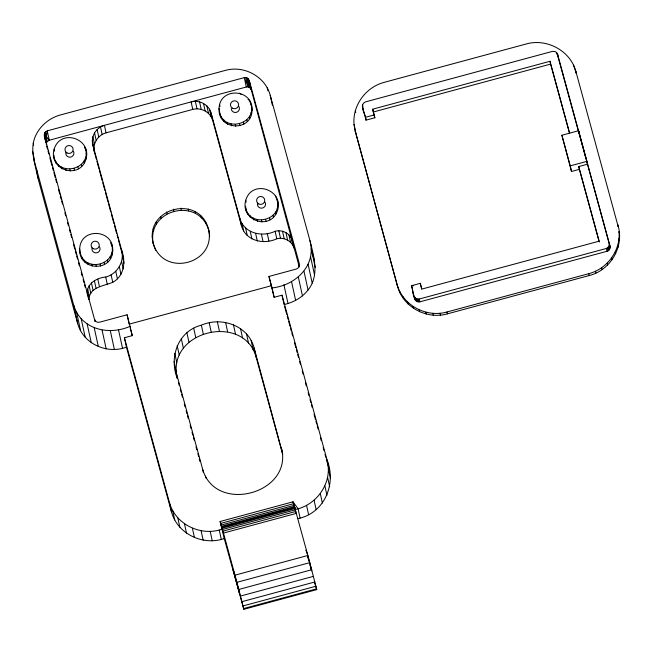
<?xml version="1.0" encoding="UTF-8"?>
<svg xmlns="http://www.w3.org/2000/svg" width="652" height="652" viewBox="0 0 652 652"><rect width="100%" height="100%" fill="white"/><g stroke="black" fill="none" stroke-linecap="round" stroke-linejoin="round"><path stroke-width="0.98" d="M46.382 144.434L46.422 136.586L47.229 130.856L244.247 77.629L245.828 77.539L248.176 78.615L249.227 80.392L299.431 264.101L298.689 267.532L296.538 268.991L268.958 276.448L274.133 297.304L282.014 295.177L326.986 459.75C336.709 483.882 324.509 513.32 297.874 518.65M354.069 124.45C352.259 105.445 365.911 87.066 384.232 82.339L526.074 44.018C546.637 38.036 570.516 50.677 575.936 71.647L618.186 226.611L617.778 224.736C624.779 245.959 610.761 270.23 589.237 275.535L447.386 313.856C426.832 319.83 402.952 307.198 397.524 286.228L355.283 131.256L354.069 124.45L355.69 133.13L355.283 131.256L397.524 286.228M397.117 284.353C402.545 305.323 426.424 317.956 446.979 311.982L588.829 273.661C607.151 268.934 620.802 250.555 618.992 231.542L619.4 233.416M45.558 141.37L44.336 135.746L46.382 143.065L47.115 141.696L49.275 140.229L47.229 130.856L44.743 132.723L44.336 135.746L94.54 319.456L96.015 321.542L97.409 322.243L99.52 322.218L127.107 314.769L132.291 335.633L124.41 337.76L126.447 347.133C107.132 354.533 82.983 343.824 77.637 323.335L37.889 177.898C35.216 164.108 29.258 149.267 35.673 135.567C40.326 125.624 49.324 118.134 59.854 115.111L225.347 70.4C243.889 65.127 265.225 76.414 270.221 95.265L309.961 240.71C313.971 256.668 319.61 275.641 308.062 290.001C302.137 297.638 293.408 302.463 284.06 304.557L282.014 295.177M174.108 361.314L177.36 378.592C168.852 357.41 177.915 331.086 201.362 325.185C221.46 316.269 248.339 325.592 254.117 347.923L282.74 453.996M176.154 370.686C174.345 328.575 244.981 315.03 256.163 357.304L282.56 453.882M274.133 297.304L272.096 287.931C295.535 285.437 316.717 265.568 309.961 240.71M295.91 513.222L295.087 509.473C317.165 505.357 333.278 481.73 326.986 459.75M87.572 295.405C85.094 284.655 96.341 277.719 105.705 277.051C117.099 274.093 124.801 261.631 121.622 250.148L92.861 144.899C90.546 136.553 96.154 127.482 104.434 125.331L106.072 132.829C97.792 134.98 92.185 144.051 94.499 152.397L92.861 144.899M88.974 299.309C89.528 286.847 103.961 286.057 112.755 282.316C124.353 276.073 125.885 261.444 121.622 250.148M569.587 132.975L549.995 61.288L372.683 109.194L374.867 117.751L366 120.147C366.294 115.078 358.201 105.274 365.405 101.916L552.57 51.345L555.659 51.712L557.55 54.108L609.327 243.563C610.492 246.236 610.492 250.401 607.045 251.273L419.88 301.835C411.991 302.479 413.727 290.637 411.404 285.731L420.271 283.343L421.836 289.08L599.147 241.175L578.756 166.545L587.623 164.149L578.642 130.718L561.894 135.241L571.486 171.484L579.367 169.357L578.756 166.545M413.303 285.82L411.404 285.731C413.417 289.635 412.276 300.099 419.269 299.023L606.425 248.453L608.911 246.586L609.327 243.563M54.116 149.267C48.142 169.854 79.723 180.294 86.007 159.08C91.981 138.485 60.4 128.053 54.116 149.267L54.523 151.142M54.092 157.491C59.471 177.393 91.084 168.925 85.616 148.974M79.691 249.064C80.155 227.092 113.945 228.942 112.723 250.645C112.258 272.618 78.468 270.767 79.691 249.064L80.652 255.054M80.245 253.18C85.616 273.082 117.23 264.606 111.761 244.663M155.746 250.278C135.82 207.263 206.651 189.382 209.618 236.652M153.619 245.266C144.679 209.985 198.64 195.543 208.787 230.368M219.039 108.672C219.504 86.7 253.294 88.542 252.063 110.253C251.599 132.226 217.809 130.376 219.039 108.672L219.447 110.547M219.585 112.78C224.964 132.682 256.578 124.214 251.11 104.263M245.755 200.237C239.781 220.832 271.362 231.264 277.646 210.05C283.62 189.463 252.031 179.023 245.755 200.237L246.163 202.112M245.731 208.469C251.11 228.371 282.723 219.895 277.255 199.952M44.271 134.198L46.382 143.065L45.395 131.9L46.422 136.586L49.275 140.229L246.285 87.001L248.396 86.985L248.176 78.615L251.273 89.764L249.797 87.686L248.396 86.985L249.227 80.392L251.273 89.764L299.187 266.627M106.072 132.829L192.764 109.406C201.012 107.107 210.441 112.095 212.707 120.457L241.468 225.714C245.454 240.865 263.864 244.997 276.774 238.779C283.995 236.766 292.243 241.126 294.223 248.453M374.867 117.751L373.294 112.005L550.606 64.1L549.995 61.288M366 120.147L365.389 117.327L374.248 114.931M192.764 109.406L191.126 101.908C199.373 99.601 208.811 104.589 211.069 112.959L239.83 218.208C243.815 233.359 262.226 237.499 275.136 231.281C282.357 229.26 290.605 233.62 292.585 240.947M571.486 171.484L570.264 165.861L587.012 161.329M270.996 285.82L129.153 324.15L127.107 314.769M33.806 159.137L73.546 304.582C80.392 329.415 108.705 335.902 130.245 326.253M220.107 521.51L221.819 527.517L221.753 527.061L294.647 507.37L309.814 562.635L316.742 589.62L243.848 609.31L224.239 538.544L220.107 521.51L293.001 501.82L298.045 508.674L300.091 518.047M220.629 523.426L293.53 503.735L294.72 507.818L290.825 508.87M221.093 525.088L293.987 505.39L294.867 508.658M221.46 526.376L294.362 506.677L294.843 508.544L293.001 501.82L294.826 508.511M294.606 507.509L221.713 527.199L222.193 529.163C201.02 536.71 175.176 524.469 169.381 502.333L124.41 337.76M221.753 527.061L294.761 507.68M225.706 526.466L233.481 524.363M235.429 523.841L243.204 521.739M245.144 521.209L248.062 520.426M250.009 519.897L252.927 519.114M259.724 517.272L262.642 516.49M269.447 514.648L272.365 513.857M274.305 513.336L277.222 512.545M281.11 511.494L288.885 509.399M221.859 527.378L222.112 528.21L295.006 508.511M222.112 528.21L222.479 529.489L295.372 509.799M222.479 529.489L222.943 531.152L295.837 511.453M222.943 531.152L223.473 533.067L296.367 513.377M126.447 347.133L171.427 511.714C177.214 533.841 203.065 546.091 224.239 538.544M223.473 533.067L234.973 575.17L307.866 555.471M243.848 609.31L236.92 582.326L309.814 562.635M238.828 589.449L311.721 569.75M240.572 596.034L313.465 576.344M242.031 601.649L314.924 581.959M243.106 605.912L316 586.221M243.726 608.528L316.619 588.829M248.037 99.52L249.488 100.441L251.517 106.137M239.602 93.138L241.053 94.279M175.315 369.211L202.503 468.723C214.932 514.836 294.003 493.629 281.314 447.435M247.336 77.987L248.396 86.985L244.247 77.629L246.285 87.001M557.762 55.974L586.067 159.015M277.662 201.827L275.633 196.13M153.212 243.392C163.35 278.217 217.312 263.767 208.371 228.485M84.41 147.034L86.023 150.848M110.555 242.715L112.168 246.537M316.742 589.62L315.78 586.596M250.873 88.819L249.203 83.309L249.797 87.686M306.179 550.312L306.562 551.592M95.086 321.322L94.54 319.456L94.988 321.338M306.75 552.26L307.133 553.589M314.712 582.921L315.486 585.626M307.369 554.444L307.85 556.164M310.751 567.916L311.469 570.492M308.054 556.906L311.786 570.859M309.936 564.95L310.344 566.433M586.596 160.979L609.938 246.374M550.606 64.1L569.392 132.845M579.367 169.357L599.229 242.022M561.894 135.241L570.264 165.861M421.665 289.023L420.271 283.343M362.512 106.806L365.389 117.327M311.9 251.599L314.052 259.463M245.828 77.539L248.396 86.985M284.598 306.513L286.741 314.354M287.271 316.31L288.078 319.252M288.616 321.208L289.953 326.106M290.49 328.062L291.289 331.004M291.827 332.96L292.626 335.902M294.5 342.756L295.837 347.655M296.375 349.619L297.182 352.553M297.711 354.517L298.518 357.451M299.586 361.371L300.393 364.313M302.267 371.167L303.066 374.109M305.478 382.928L306.277 385.862M308.151 392.724L308.958 395.658M310.026 399.578L310.833 402.52M311.371 404.476L312.169 407.418M314.044 414.273L315.381 419.171M315.918 421.127L316.717 424.069M317.255 426.025L318.062 428.967M320.466 437.785L321.273 440.719M323.147 447.582L323.946 450.516M325.022 454.436L325.821 457.378M326.359 459.334L329.032 469.13M268.958 276.448L272.096 287.931M178.428 382.496L179.227 385.422M180.294 389.325L181.093 392.251M181.623 394.199L182.421 397.125M184.288 403.955L185.086 406.881M186.154 410.784L186.953 413.71M187.491 415.666L188.289 418.592M190.156 425.422L190.954 428.348M192.022 432.252L192.821 435.177M193.351 437.125L194.157 440.051M196.024 446.881L196.822 449.815M197.882 453.711L198.689 456.636M199.219 458.592L200.017 461.518M94.76 153.375L96.357 159.218M96.895 161.166L99.022 168.966M99.552 170.914L102.217 180.661M102.755 182.609L104.882 190.408M105.412 192.356L108.077 202.104M108.607 204.052L110.742 211.843M111.272 213.791L113.937 223.538M114.467 225.486L116.602 233.286M117.132 235.233L117.93 238.159M118.46 240.107L123.261 257.646M130.196 327.972L132.291 335.633M46.651 146.105L47.449 149.047M47.987 151.011L48.794 153.962M49.87 157.882L52.013 165.738M52.551 167.703L53.358 170.645M53.888 172.609L55.233 177.515M55.77 179.479L56.577 182.43M58.452 189.3L59.797 194.206M60.326 196.17L61.133 199.113M61.671 201.077L62.478 204.027M64.89 212.862L65.697 215.804M67.572 222.674L68.379 225.625M69.446 229.545L70.253 232.495M70.791 234.459L71.598 237.401M73.472 244.272L74.817 249.186M75.355 251.142L76.154 254.093M76.691 256.057L77.498 258.999M78.574 262.927L79.373 265.869M81.255 272.74L82.054 275.69M83.13 279.618L83.937 282.56M84.475 284.525L85.273 287.467M234.973 575.17L236.92 582.326M308.861 560.989L307.459 555.708M306.057 550.174L306.334 551.331M618.968 238.469L619.384 240.343M617.721 245.299L618.137 247.173M575.936 71.647L576.352 73.521L573.524 65.159M615.276 251.835L615.684 253.709M609.457 244.59L610.068 247.401M609.318 245.617L609.93 248.436M611.715 257.858L612.122 259.732M608.911 246.586L609.53 249.398M608.259 247.41L608.87 250.221M607.411 248.053L608.023 250.865M606.425 248.453L607.045 251.273M578.642 130.718L579.253 133.53M607.134 263.204L607.542 265.079M557.55 54.108L558.169 56.92M557.15 53.162L557.558 55.037M556.498 52.339L556.914 54.214M601.674 267.703L602.081 269.578M595.512 271.224L595.92 273.106M588.829 273.661L589.237 275.535M446.979 311.982L447.386 313.856M439.978 313.245L440.393 315.12M432.871 313.31L433.278 315.185M425.878 312.178L426.286 314.052M419.269 299.023L419.88 301.835M418.209 299.17L418.828 301.982M417.158 299.04L417.769 301.852M419.203 309.871L419.611 311.746M416.172 298.657L416.783 301.468M415.332 298.029L415.943 300.841M414.68 297.214L415.3 300.026M414.281 296.261L414.892 299.072M372.683 109.194L373.294 112.005M413.058 306.464L413.474 308.339M407.63 302.063L408.038 303.938M362.512 104.752L362.919 106.626M362.373 105.779L363.123 109.617M403.075 296.799L403.482 298.673M399.529 290.833L399.945 292.707M355.332 110.693L355.748 112.568M311.167 248.608L315.258 267.369M310.531 256.595L314.623 275.356M308.094 264.28L312.186 283.033M270.221 95.265L272.373 105.135M267.238 87.849L267.882 90.807M303.971 271.24L308.062 290.001M291.167 237.605L292.805 245.111M298.363 277.165L302.455 295.918M288.909 234.744L290.547 242.251M285.959 232.568L287.589 240.075M277.801 204.06L278.208 205.934M282.52 231.207L284.158 238.705M277.239 208.175L277.646 210.05M291.566 281.737L295.658 300.49M275.592 212.022L276 213.897M278.828 230.775L280.466 238.273M251.656 108.371L252.063 110.253M251.085 112.486L251.501 114.369M328.331 468.535L330.377 477.916M273.001 215.339L273.408 217.214M275.136 231.281L276.774 238.779M249.447 116.333L249.855 118.208M327.622 477.411L329.667 486.791M269.618 217.89L270.026 219.765M283.913 284.737L288.005 303.49M246.847 119.65L247.263 121.525M324.908 485.936L326.954 495.316M265.674 219.52L266.089 221.395M243.473 122.209L243.881 124.084M267.255 233.408L268.893 240.906M261.452 220.099L261.859 221.973M320.328 493.686L322.373 503.059M239.528 123.831L239.936 125.706M261.444 234.207L263.082 241.705M257.238 219.594L257.646 221.468M235.307 124.418L235.714 126.292M253.31 218.045L253.718 219.92M314.101 500.263L316.147 509.644M255.649 233.514L257.287 241.02M231.093 123.913L231.501 125.787M249.936 215.551L250.344 217.426M247.352 212.283L247.76 214.158M227.165 122.356L227.572 124.23M250.246 231.387L251.876 238.885M223.791 119.862L224.198 121.737M219.61 104.556L220.017 106.431M306.554 505.349L308.6 514.721M245.608 227.955L247.238 235.453M221.207 116.602L221.615 118.477M242.063 223.457L243.693 230.963M239.83 218.208L241.468 225.714M211.069 112.959L212.707 120.457M209.447 109.137L211.085 116.643M206.863 105.877L208.501 113.375M203.489 103.383L205.127 110.881M254.117 347.923L256.163 357.304M199.569 101.826L201.199 109.332M251.134 340.499L253.18 349.88M246.521 333.93L248.567 343.311M195.347 101.321L196.985 108.827M240.515 328.535L242.552 337.915M233.408 324.598L235.453 333.979M205.543 221.81L205.95 223.685M225.559 322.316L227.605 331.697M201.02 216.089L201.427 217.964M195.119 211.729L195.527 213.603M217.369 321.795L219.414 331.167M188.241 209.015L188.656 210.889M209.243 323.058L211.289 332.438M180.857 208.135L181.272 210.009M201.362 325.185L203.408 334.566M173.473 209.145L173.88 211.028M193.709 328.184L195.755 337.565M166.578 211.99L166.993 213.864M186.912 332.756L188.958 342.137M160.661 216.464L161.068 218.338M156.113 222.267L156.521 224.141M181.305 338.681L183.351 348.054M219.243 529.962L221.281 539.343M153.244 228.999L153.652 230.873M177.181 345.642L179.227 355.022M205.494 476.147L205.902 478.022M152.25 236.203L152.666 238.078M202.503 468.723L203.326 472.48M174.744 353.319L176.79 362.699M210.205 531.38L212.25 540.752M201.109 530.793L203.155 540.174M192.397 528.25L194.443 537.623M100.498 126.953L102.136 134.451M184.5 523.874L186.537 533.246M97.115 129.512L98.754 137.01M122.372 255.796L124.002 263.302M94.524 132.821L96.154 140.327M177.817 517.884L179.862 527.264M121.598 261.46L123.236 268.958M92.877 136.667L94.516 144.173M92.315 140.783L93.945 148.289M172.69 510.589L174.736 519.97M119.349 266.75L120.979 274.256M169.381 502.333L171.427 511.714M112.315 248.771L112.723 250.645M111.745 252.886L112.152 254.761M115.771 271.305L117.401 278.812M110.106 256.733L110.514 258.608M86.162 153.09L86.577 154.964M85.599 157.197L86.007 159.08M111.117 274.818L112.755 282.316M107.507 260.05L107.914 261.925M83.953 161.044L84.369 162.927M104.124 262.601L104.532 264.484M118.419 329.447L122.511 348.201M81.361 164.361L81.769 166.236M105.705 277.051L107.335 284.557M100.188 264.231L100.595 266.106M77.979 166.92L78.387 168.795M95.958 264.81L96.374 266.684M110.294 330.711L114.385 349.464M74.043 168.542L74.45 170.416M97.824 279.178L99.454 286.684M91.745 264.305L92.152 266.179M94.377 280.604L96.015 288.111M69.813 169.129L70.22 171.003M87.816 262.756L88.224 264.63M102.103 330.189L106.195 348.942M91.419 282.838L93.049 290.336M65.599 168.624L66.007 170.498M84.442 260.262L84.858 262.137M89.145 285.739L90.783 293.245M81.859 256.994L82.266 258.868M61.671 167.067L62.079 168.941M87.702 289.105L89.34 296.611M87.213 292.707L88.648 299.276M94.255 327.899L98.346 346.66M58.297 164.573L58.704 166.456M55.713 161.313L56.121 163.187M87.156 323.971L91.247 342.724M81.141 318.575L85.233 337.328M76.528 311.998L80.62 330.76M73.546 304.582L77.637 323.335M33.236 143.253L33.668 145.225M32.6 151.24L34.32 159.137M44.743 132.723L46.382 143.065M294.647 507.37L294.72 507.818M36.691 169.993L37.889 177.898M46.422 136.586L47.115 141.696M245.592 206.228L246.138 210.343M219.561 111.37L219.993 114.654M53.953 155.257L54.507 159.365M265.03 202.185A4.083 3.969 -12.3 0 1 262.014 208.143A4.083 3.969 -12.3 0 1 257.556 203.212M73.391 151.215A4.083 3.969 -12.3 0 1 70.375 157.165A4.083 3.969 -12.3 0 1 65.917 152.242M238.885 106.504A4.083 3.969 -12.3 0 1 236.391 112.348A4.083 3.969 -12.3 0 1 231.273 108.558M99.536 246.896A4.083 3.969 -12.3 0 1 96.529 252.854A4.083 3.969 -12.3 0 1 92.071 247.923M233.277 570.011L233.106 569.522L239.7 593.948L233.277 570.011M93.138 248.624A4.083 3.969 -12.3 0 0 99.259 245.128A4.083 3.969 -12.3 0 0 93.154 241.745A4.083 3.969 -12.3 0 0 93.138 248.624M66.993 152.943A4.083 3.969 -12.3 0 0 73.114 149.447A4.083 3.969 -12.3 0 0 67.009 146.064A4.083 3.969 -12.3 0 0 66.993 152.943M232.487 108.232A4.083 3.969 -12.3 0 0 238.608 104.736A4.083 3.969 -12.3 0 0 232.503 101.353A4.083 3.969 -12.3 0 0 232.487 108.232M258.632 203.913A4.083 3.969 -12.3 0 0 264.753 200.417A4.083 3.969 -12.3 0 0 258.648 197.034A4.083 3.969 -12.3 0 0 258.632 203.913"/></g></svg>
